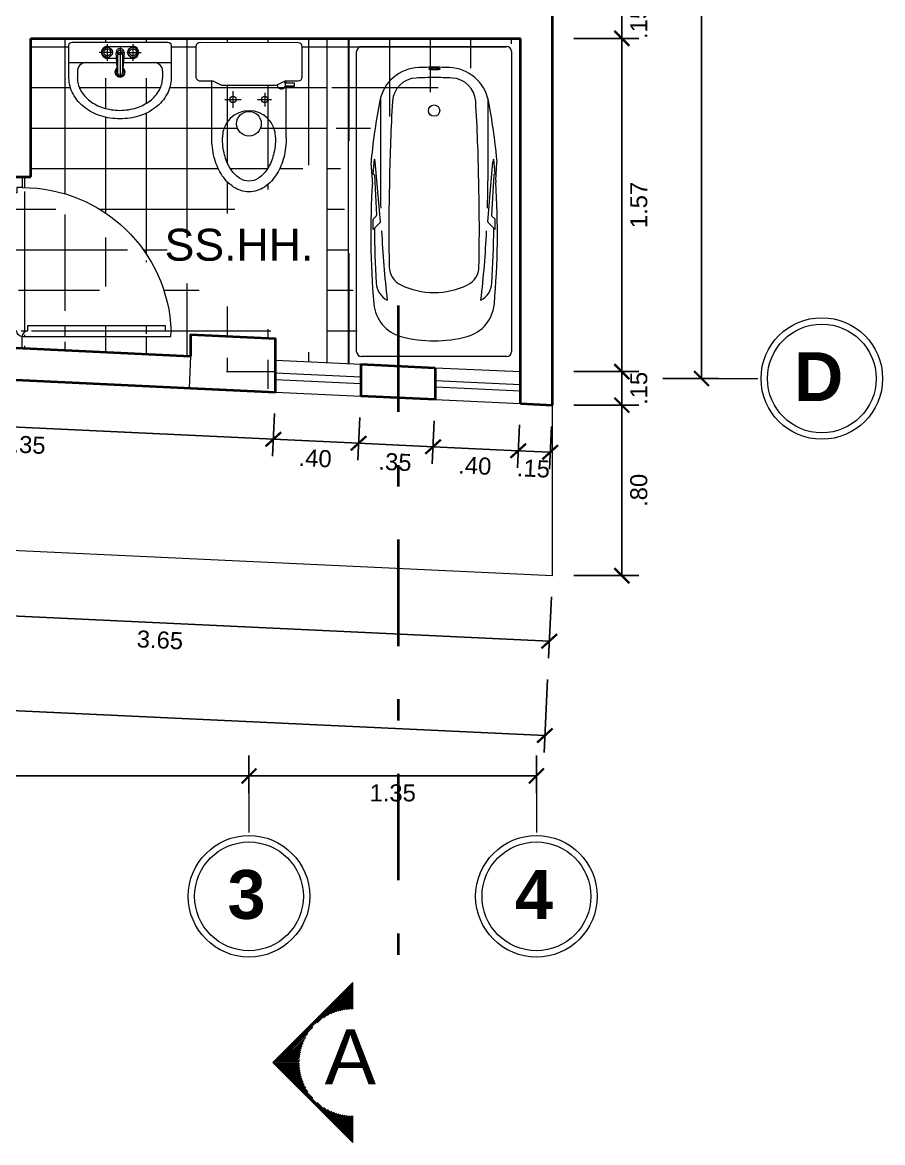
# Model space of a CAD drawing. Header units: millimetres. Extents: x 148 to 461, y 24 to 94.
# Drawn here: x 187.44 to 191.48, y 60.58 to 65.84 of the extents above; entities that cross this region are included whole.
import ezdxf

# ---------------------------------------------------------------- set-up
doc = ezdxf.new("R2010")
doc.units = ezdxf.units.MM
doc.header["$PDMODE"] = 32
doc.linetypes.add('2PAV$0$DASHDOT', pattern=[1, 0.5, -0.25, 0, -0.25])
doc.linetypes.add('HIDDEN2', pattern=[4.762499999999999, 3.175, -1.5875])
doc.layers.get('0').update_dxf_attribs({"lineweight": 0})
doc.layers.get('Defpoints').update_dxf_attribs({"lineweight": 0})
for name, color, linetype, lineweight in [('A-Dims', 22, 'Continuous', 0), ('A-Hatch', 57, 'Continuous', 0), ('A-Section', 178, '2PAV$0$DASHDOT', 40), ('A-Stair', 53, 'Continuous', 0), ('A-Text', 30, 'Continuous', 30), ('A-Wall', 153, 'Continuous', 40), ('A-Window Glass', 111, 'Continuous', 0), ('muros bajos', 223, 'HIDDEN2', 18), ('piso', 10, 'Continuous', 0), ('puertas', 40, 'Continuous', 0), ('SANITARIOS', 2, 'Continuous', 0), ('SS.HH', 140, 'Continuous', 0)]:
    doc.layers.add(name, color=color, linetype=linetype, lineweight=lineweight)
doc.styles.add('ejes', font='swissel.ttf')
doc.styles.add('TEX', font='swissk.ttf', dxfattribs={"height": 0.2})
doc.dimstyles.new('DIM50', dxfattribs={"dimtxt": 0.08, "dimasz": 0.07, "dimexe": 0.08, "dimexo": 0.1, "dimgap": 0.04, "dimtad": 2, "dimzin": 4, "dimdsep": 46, "dimtxsty": 'ejes', "dimblk": 'ARCHTICK', "dimcen": 0.05, "dimadec": 0, "dimazin": 0, "dimtfac": 1, "dimtix": 1, "dimtmove": 0, "dimatfit": 3, "dimfxl": 0.08, "dimarcsym": 0})

# ---------------------------------------------------------------- blocks, each defined once
blk = doc.blocks.new('23')
at = {"layer": 'SS.HH'}
for p, q in [((-0.0318403400644911, -0.04799615786646427), (-0.09878267299259846, -0.04799615786646427)), ((-0.05999999999994543, -0.009051493335263672), (-0.05999999999994543, -0.08740499369095289)), ((-0.05999999999994543, -0.02010425021688889), (0.0600000000000307, -0.02010425021688889)), ((-0.01199999999997203, -0.1418143926878059), (-0.0185462537559431, -0.04799615786646427)), ((-0.01656676612324759, -0.04799615786646427), (0.01481806096552418, -0.04799615786645006)), ((-0.01200000000000045, -0.04799615786646427), (-0.01199999999997203, -0.1418143926878059)), ((2.842170943040401e-14, -0.02336528196340737), (5.684341886080801e-14, -0.1544925325285362)), ((0.01854625375625574, -0.04799615786645006), (0.01200000000002888, -0.1431343993484404)), ((0.01200000000002888, -0.04799615786645006), (0.01200000000002888, -0.1418143926878201)), ((0.03184034006451952, -0.04799615786645006), (0.09878267299265531, -0.04799615786645006)), ((0.0600000000000307, -0.00905149333523525), (0.0600000000000307, -0.08740499369093868)), ((-0.2399999999999807, -0.09600000000003206), (-0.01519674145200156, -0.09600000000000364)), ((-0.05999999999994543, -0.07588806551608229), (-0.01660007020686294, -0.07588806551608229)), ((0.0152432146524859, -0.09600000000000364), (0.2400000000000091, -0.09599999999998943)), ((0.01662707275841058, -0.07588806551605387), (0.0600000000000307, -0.07588806551605387)), ((-0.1999999999999602, -0.1360000000000241), (-0.1999999999999602, -0.1684384863533097)), ((0.2000000000000455, -0.1359999999999673), (0.2000000000000455, -0.1684384863532813))]:
    blk.add_line(p, q, dxfattribs=at)
blk.add_lwpolyline([(0.2400000000000659, -0.0159999999999485), (0.2400000000000659, -0.1684384863532813, -0.125474885036757), (0.2208795666173273, -0.2434311922303749, -0.1058822228399663), (0.1656265459164388, -0.3076792107541451, -0.08640388294363299), (0.09079812536145937, -0.3463669121902342, -0.076345346929949), (4.125672865029628e-05, -0.3603058863060937, -0.07634534692996438), (-0.09071561190415878, -0.3463669121902626, -0.08640388294363559), (-0.1655440324591098, -0.3076792107541735, -0.1058822228399523), (-0.220797053160112, -0.2434311922303323, -0.1254748850366443), (-0.2399999999999523, -0.1684384863533239), (-0.2399999999999523, -0.01600000000001955, -0.4142135623730883), (-0.2239999999999895, -2.842170943040401e-14), (0.224000000000018, 2.842170943040401e-14, -0.4142135623730951)], format="xyb", close=True, dxfattribs=at)
blk.add_lwpolyline([(-0.2007871336993787, -0.1684384863533239, 0.1254748850366406), (-0.1865497945517518, -0.2242790923590405, 0.10588222283995), (-0.142220573752752, -0.2758249547011928, 0.08640388294363437), (-0.07958153938494661, -0.3082105141168512, 0.076345346929964), (-0.0008283904280688148, -0.3203058863061869, 0.07634534692994834), (0.07792475852872371, -0.308210514116837, 0.08640388294363464), (0.1405637928965291, -0.2758249547011786, 0.1058822228399641), (0.1848930136955289, -0.2242790923589979, 0.1254748850367565), (0.1991303528433264, -0.1684384863532813, 0.1254748850366773)], format="xyb", dxfattribs=at)
for centre, radius in [((-0.05999999999997385, -0.04799615786650691), 0.024), ((-0.05999999999997385, -0.04799615786650691), 0.01652382269938641), ((2.842170943040401e-14, -0.04799615786650691), 0.01058378550647433), ((0.0600000000000307, -0.04799615786650691), 0.024), ((0.0600000000000307, -0.04799615786650691), 0.01652382269938641)]:
    blk.add_circle(centre, radius, dxfattribs=at)
for centre, radius, start, end in [((-0.05999999999997385, -0.04799615786650691), 0.02789190764958676, 90.00000000000652, 270.000000000013), ((2.842170943040401e-14, -0.04799615786650691), 0.0185462537559971, 6.106664988409953e-12, 180.0000000000061), ((0.0600000000000307, -0.04799615786650691), 0.02789190764958676, 270, 90.00000000000652), ((-0.1599999999999397, -0.1360000000000241), 0.04000000000000001, 90.00000000000652, 180.0000000000024), ((0.160000000000025, -0.1359999999999815), 0.04000000000000001, 6.106664988409953e-12, 90.00000000000652), ((-7.643324607897739e-05, -0.1405022545369548), 0.02378081943400434, 124.2576358051965, 55.11831062863666), ((-7.643324607897739e-05, -0.1405022545369548), 0.02, 130.8111048557925, 48.37072092818295), ((2.842170943040401e-14, -0.142474396049181), 0.01201813647937682, 176.8518878996127, 3.148112100399123)]:
    blk.add_arc(centre, radius, start, end, dxfattribs=at)
blk = doc.blocks.new('21')
at = {"layer": 'SS.HH'}
for p, q in [((-0.4448784215472017, 0.1753088418810194), (-0.1796350626134142, 0.175124730735547)), ((-0.2670062033059537, 0.1141822745464367), (-0.2670597754014636, 0.03700257685201791)), ((-0.3056209738394386, 0.07521215618791643), (-0.2284455699580406, 0.07515858707287748)), ((-0.2671133474969452, -0.04017712084458935), (-0.2671579909098227, -0.1044935355909331)), ((-0.2991998845803039, -0.07479233696415122), (-0.2350748956479265, -0.07483684750425823)), ((-0.4451213640497258, -0.1746910738031886), (-0.2046364591017777, -0.1748579995708894)), ((-0.2046322911668312, -0.1688533817646487), (-0.2046635415558455, -0.2138748720873593)), ((-0.2046635415558455, -0.2138748720873593), (-0.2046330125518239, -0.1698926593275587)), ((-0.2046330125518239, -0.1698926593275587), (-0.2046635415558455, -0.2138748720873593)), ((-0.2046486604182007, -0.1924360671717977), (-0.2046635415558455, -0.2138748720873593)), ((-0.2046635415558455, -0.2138748720873593), (-0.2046486604182007, -0.1924360671717977)), ((-0.1896490696155411, -0.2138852939566789), (-0.1896179104344355, -0.1689952041594154)), ((-0.1896219871614448, -0.174868421440209), (-0.1798780051159383, -0.1748751849486609)), ((-0.2046635415558455, -0.2138748720873593), (-0.1896490696155411, -0.2138852939566789))]:
    blk.add_line(p, q, dxfattribs=at)
blk.add_lwpolyline([(-0.1796386973850872, 0.1698882251375835), (-0.1999105881303365, 0.1288823885345778), (-0.2000893155087056, -0.1286047399602808), (-0.1798743703442653, -0.1696386793507259), (-0.1799161817949084, -0.2298751716990068, 0.414213562373082), (-0.1599300690416783, -0.2498890493097008), (-0.02017352554088347, -0.2499860573456942, 0.4142135623730951), (-0.0001596479302179432, -0.2299999445924925), (0.0001596479302463649, 0.2299999445924925, 0.414213562373093), (-0.01982646482298378, 0.2500138222031296), (-0.1595830083237502, 0.2501108302391515, 0.4142135623730951), (-0.1795968859344725, 0.2301247174859213)], format="xyb", close=True, dxfattribs=at)
for points in [[(-0.4451213640497258, -0.1746910738030181, -0.06179979031145697), (-0.5395688598934782, -0.162906074752442, -0.07507094457847832), (-0.6163494004383665, -0.1306752185266191, -0.1070270393423775), (-0.6782261105004466, -0.07180039956398332, -0.1505483869310505), (-0.7004411891456641, 0.0004861913610056945, -0.1505483869310527), (-0.6781257805867824, 0.07274187271281107, -0.1070270393424009), (-0.6161673976215809, 0.1315307350622277, -0.07507094457845281), (-0.5393421868174926, 0.1636549702177206, -0.06179979031145928), (-0.4448784215472017, 0.1753088418809057, -0.06179979031145928)], [(-0.4450866579779245, -0.1246910858481272, -0.06179979031145787), (-0.5273159703866099, -0.1144306510954038, -0.0750709445784769), (-0.5903301873453017, -0.08797860800527246, -0.1070270393423787), (-0.6368751220830404, -0.04369175753180343, -0.1505483869310467), (-0.65044120119083, 0.0004514852892043564, -0.1505483869310492), (-0.6368138536280412, 0.04457585256531615, -0.1070270393423986), (-0.5902074828517527, 0.0887980447052712, -0.07507094457845309), (-0.5271566047627232, 0.1151625832895604, -0.06179979031145789), (-0.4449131276189746, 0.1253088539260148, -0.06179979031144182)]]:
    blk.add_lwpolyline(points, format="xyb", dxfattribs=at)
for centre, radius in [((-0.3807660751695323, 0.0006355169343450484), 0.05788478721658663), ((-0.2670332718988391, 0.07518537163033301), 0.01460011288891749), ((-0.2671359517484859, -0.0727423822870108), 0.01460011288891749)]:
    blk.add_circle(centre, radius, dxfattribs=at)
for centre, radius, start, end in [((-0.4449998927985064, 0.0003088840388940639), 0.1250000000000036, 269.9602297680672, 89.9602297680672), ((-0.1981856125680679, -0.1517068043477607), 0.01929492907219554, 90.08358195406204, 322.3697878234727)]:
    blk.add_arc(centre, radius, start, end, dxfattribs=at)
blk = doc.blocks.new('BC-P3')
for p, q in [((-0.3520000000000891, 0), (0.3520000000000891, 0)), ((-0.375, -1.476999999999862), (-0.375, -0.02300000000013824)), ((0.375, -0.02300000000013824), (0.375, -1.476999999999862)), ((-0.2599999999999909, -0.2498712414253532), (-0.2599999999999909, -0.650000000000091)), ((0.2599999999999909, -0.2498712414253532), (0.2599999999999909, -0.650000000000091)), ((-0.2989380257397443, -0.6459901793655263), (-0.3044665085267297, -0.5623843315606791)), ((-0.2953283633155479, -0.6154409561108878), (-0.289204156868891, -0.5454409561111788)), ((-0.289204156868891, -0.5454409561111788), (-0.2877951526406832, -0.545974698324244)), ((-0.2595722116573143, -0.8466537568106105), (-0.2847864531788673, -0.5584536574460799)), ((0.2595722116573143, -0.8466537568106105), (0.2847864531788673, -0.5584536574460799)), ((0.289204156868891, -0.5454409561111788), (0.2877951526406832, -0.545974698324244)), ((0.2953283633155479, -0.6154409561108878), (0.289204156868891, -0.5454409561111788)), ((0.2989380257397443, -0.6459901793655263), (0.3044665085267297, -0.5623843315606791)), ((-0.2953283633155479, -0.6154409561108878), (-0.289861627881919, -0.6207573280676115)), ((-0.2892635961959513, -0.6220168110503437), (-0.2782722340014061, -0.8155496810281875)), ((0.2892635961959513, -0.6220168110503437), (0.2782722340014061, -0.8155496810281875)), ((0.2953283633155479, -0.6154409561108878), (0.289861627881919, -0.6207573280676115)), ((-0.2953283633155479, -0.8354409561111424), (-0.2800199402374801, -0.8201325330328473)), ((-0.2953283633155479, -0.8854409561108696), (-0.2953283633155479, -0.8354409561111424)), ((-0.2953283633155479, -0.8854409561108696), (-0.2613067391587265, -0.8514193319542755)), ((0.2953283633155479, -0.8854409561108696), (0.2613067391587265, -0.8514193319542755)), ((0.2953283633155479, -0.8354409561111424), (0.2800199402374801, -0.8201325330328473)), ((0.2953283633155479, -0.8854409561108696), (0.2953283633155479, -0.8354409561111424)), ((0.3520000000000891, -1.5), (-0.3520000000000891, -1.5))]:
    blk.add_line(p, q)
blk.add_lwpolyline([(-0.02573303647568537, -0.108175347258566, 0.3383636077353209), (-0.02514993509930719, -0.1089383461867328, 0.03838361914921748), (-0.01767847295832325, -0.1103673782804435, 0.01639999851730746), (-0.009608995217604388, -0.111009902103433, 0.01166534791110481), (0.001766963524232779, -0.11127534725847, 0.01166534791110813), (0.01314292226606995, -0.111009902103433, 0.0163999985173101), (0.02121240000678881, -0.1103673782804435, 0.03838361914922645), (0.02868386214777274, -0.1089383461867328, 0.3383636077352962), (0.02926696352415092, -0.108175347258566, 0.3383636077353209), (0.02868386214777274, -0.1074123483303993, 0.0383836191492145), (0.02121240000678881, -0.1059833162371433, 0.0163999985173202), (0.01314292226606995, -0.1053407924136991, 0.01166534791111023), (0.001766963524232779, -0.1050753472586621, 0.01166534791111224), (-0.009608995217604388, -0.1053407924136991, 0.01639999851730923), (-0.01767847295832325, -0.1059833162371433, 0.03838361914921744), (-0.02514993509930719, -0.1074123483303993, 0.3383636077353209)], format="xyb", close=True)
blk.add_circle((0, -0.3099999999999454), 0.0275)
for centre, radius, start, end in [((-0.3520000000000891, -0.02300000000013824), 0.023, 90, 180), ((0.3520000000000891, -0.02300000000013824), 0.023, 0, 89.99999999999997), ((-0.06670849510692278, -0.3012365423210213), 0.2, 92.12388371745828, 168.9838530254547), ((0, -2.099999999999909), 2, 89.99999999999999, 92.12388371745838), ((0, -2.099999999999909), 2, 87.87611628254164, 90.00000000000001), ((0.06670849510692278, -0.3012365423210213), 0.2, 11.01614697454527, 87.87611628254172), ((-0.08154179982170717, -0.2718175870877531), 0.12, 92.55385156759816, 176.4670407827941), ((0, -2.099999999999909), 1.95, 89.99999999999999, 92.55385156759831), ((0, -2.099999999999909), 1.95, 87.44614843240169, 90.00000000000001), ((0.08154179982170717, -0.2718175870877531), 0.12, 3.532959217205918, 87.44614843240186), ((2.676944244604329, -0.8353510791366716), 2.995158080424472, 168.9838530254549, 174.4587183463067), ((7.961900000000696, -0.7684199999998782), 8.178757344878855, 176.4670407827949, 179.1703870143556), ((-7.961900000000696, -0.7684199999998782), 8.178757344878855, 0.8296129856444292, 3.532959217205104), ((-2.676944244604329, -0.8353510791366716), 2.995158080424472, 5.541281653693343, 11.01614697454512), ((-0.2046844235744629, -0.5557861861725542), 0.1, 174.4587183463062, 183.7832072922932), ((-0.2885036398383818, -0.5478450046866783), 0.002, 12.28041390084093, 69.2529065721256), ((-0.3842612371652194, -0.5686892497997178), 0.1, 4.125148747385133, 12.28041390090938), ((0.3842612371652194, -0.5686892497997178), 0.1, 167.7195860990906, 175.8748512526149), ((0.2885036398383818, -0.5478450046866783), 0.002, 110.7470934278744, 167.7195860991591), ((0.2046844235744629, -0.5557861861725542), 0.1, 356.2167927077068, 5.541281653693853), ((-0.3887419021968981, -0.6519285102149297), 0.09000000000000001, 356.4609015523698, 3.783207292293143), ((-0.2912559855922154, -0.6221911225356962), 0.002, 4.999999999999384, 45.79890090849657), ((4.742405302911038, -0.6538617891824288), 5.002406793535292, 179.9557684425454, 181.463746887262), ((8.358957943925361, -0.8804177570091269), 8.578053163908002, 178.4607750887851, 181.2396380358333), ((-8.358957943925361, -0.8804177570091269), 8.578053163908002, 358.7603619641667, 1.539224911214894), ((-4.742405302911038, -0.6538617891824288), 5.002406793535292, 358.536253112738, 0.04423155745461461), ((0.2912559855922154, -0.6221911225356962), 0.002, 134.2010990915034, 175.0000000000006), ((0.3887419021968981, -0.6519285102149297), 0.09000000000000001, 176.2167927077068, 183.5390984476303), ((3.667883986928246, -0.902821078431316), 3.974377035303794, 176.4609015523691, 184.9418094709285), ((-3.667883986928246, -0.902821078431316), 3.974377035303794, 355.0581905290715, 3.539098447630947), ((-0.2842625809246329, -0.8158898923456945), 0.006, 314.9999999999922, 3.250522157657276), ((-0.2655493798458792, -0.8471766912671228), 0.006, 314.9999999999964, 4.999999999999396), ((0.2655493798458792, -0.8471766912671228), 0.006, 175.0000000000006, 225.0000000000036), ((0.2842625809246329, -0.8158898923456945), 0.006, 176.7494778423427, 225.0000000000079), ((4.350607601355023, -0.8511834533269393), 4.639709266750009, 180.3451151756387, 183.6253925976129), ((4.742405302911038, -0.6538617891824288), 5.002406793535292, 182.7347670016821, 186.5873468915043), ((-4.742405302911038, -0.6538617891824288), 5.002406793535292, 353.4126531084958, 357.2652329983179), ((-4.350607601355023, -0.8511834533269393), 4.639709266750009, 356.3746074023871, 359.6548848243614), ((-0.1171109821762002, -1.063832614719558), 0.1, 181.2396380358356, 243.8790915279591), ((0.1171109821762002, -1.063832614719558), 0.1, 296.1209084720409, 358.7603619641644), ((-0.1799462806093288, -1.139476062884114), 0.1, 182.9172180620671, 241.9462668596681), ((0, -0.8249999999998181), 0.366, 243.8790915279592, 270.0000000000001), ((0, -0.8249999999998181), 0.366, 269.9999999999999, 296.1209084720408), ((0.1799462806093288, -1.139476062884114), 0.1, 298.0537331403319, 357.0827819379329), ((-0.1123882147812765, -1.229683690279671), 0.18, 184.9418094709289, 254.4790332734774), ((0.1123882147812765, -1.229683690279671), 0.18, 285.5209667265226, 355.0581905290711), ((0, -0.8249999999998181), 0.6000000000000001, 254.4790332734773, 270.0000000000001), ((0, -0.8249999999998181), 0.6000000000000001, 270, 285.5209667265228), ((-0.3520000000000891, -1.476999999999862), 0.023, 180, 270), ((0.3520000000000891, -1.476999999999862), 0.023, 270, 0)]:
    blk.add_arc(centre, radius, start, end)
blk = doc.blocks.new('P80')
at = {"ltscale": 0.75}
blk.add_lwpolyline([(0.05000000000000426, 0.02500000000000568), (0.05000000000000426, 0.7232120021884398), (0.07500000000000284, 0.7245534289816575), (0.07500000000000284, 0.6982120021884413), (0.1000000000000085, 0.6982120021884413), (0.1000000000000085, 0.04999999999999716), (0.07500000000000284, 0.05000000000000426, -0.4142135623731159)], format="xyb", close=True, dxfattribs=at)
blk.add_lwpolyline([(0, 0.02499999999999147), (0.05000000000000426, 0.02500000000000568, 0.4142135623730951), (0.07500000000000284, 0), (0.07500000000000284, -0.02499999999999147), (0, -0.02499999999999147)], format="xyb", dxfattribs=at)
blk.add_lwpolyline([(0.7999999999999972, 0.02499999999999147), (0.75, 0.02500000000000568), (0.75, 0), (0.7249999999999943, 0), (0.7249999999999943, -0.02499999999999147), (0.7999999999999972, -0.02499999999999147)], dxfattribs=at)
at = {"color": 9, "ltscale": 0.75}
blk.add_arc((0.05000000000000426, 0.02500000000000568), 0.6999999999999914, 0, 87.95328690232745, dxfattribs=at)
at = {"flags": 3}
blk.add_attdef('COCO', (0, 0), '', height=0.1, dxfattribs=at)
blk = doc.blocks.new('_ArchTick')
at = {"color": 0, "linetype": 'ByBlock', "const_width": 0.15}
blk.add_lwpolyline([(-0.5, -0.5), (0.5, 0.5)], dxfattribs=at)
blk = doc.blocks.new('*D280')
at = {"layer": 'A-Dims', "color": 0, "lineweight": -2}
for p, q in [((190.0302994453096, 65.9131101020102), (190.3365488996043, 65.9131101020102)), ((190.2565488996043, 65.76311010201019), (190.2565488996043, 65.9131101020102)), ((190.0302994453096, 65.76311010201019), (190.3365488996043, 65.76311010201019))]:
    blk.add_line(p, q, dxfattribs=at)
at = {"layer": 'Defpoints', "color": 0}
for p in [(189.9302994453096, 65.9131101020102), (190.2565488996043, 65.9131101020102), (189.9302994453096, 65.76311010201019)]:
    blk.add_point(p, dxfattribs=at)
at = {"layer": 'A-Dims', "color": 0, "lineweight": -2, "xscale": 0.07, "yscale": 0.07, "zscale": 0.07}
for p, rotation in [((190.2565488996043, 65.9131101020102), 270), ((190.2565488996043, 65.76311010201019), 90)]:
    blk.add_blockref('_ArchTick', p, dxfattribs=dict(at, rotation=rotation))
at = {"layer": 'A-Dims', "color": 0, "insert": (190.3365488996043, 65.83811010201019), "char_height": 0.08, "attachment_point": 5, "rotation": 90, "style": 'ejes'}
blk.add_mtext('.15', dxfattribs=at)
blk = doc.blocks.new('*D281')
at = {"layer": 'A-Dims', "color": 0, "lineweight": -2}
for p, q in [((190.0302994453096, 65.76311010201019), (190.3365488996053, 65.76311010201019)), ((190.2565488996053, 64.19751516672308), (190.2565488996053, 65.76311010201019)), ((190.0302994453096, 64.19751516672308), (190.3365488996053, 64.19751516672308))]:
    blk.add_line(p, q, dxfattribs=at)
at = {"layer": 'Defpoints', "color": 0}
for p in [(189.9302994453096, 65.76311010201019), (190.2565488996053, 65.76311010201019), (189.9302994453096, 64.19751516672308)]:
    blk.add_point(p, dxfattribs=at)
at = {"layer": 'A-Dims', "color": 0, "lineweight": -2, "xscale": 0.07, "yscale": 0.07, "zscale": 0.07}
for p, rotation in [((190.2565488996053, 65.76311010201019), 90), ((190.2565488996053, 64.19751516672308), 270)]:
    blk.add_blockref('_ArchTick', p, dxfattribs=dict(at, rotation=rotation))
at = {"layer": 'A-Dims', "color": 0, "insert": (190.3365488996053, 64.98031263436664), "char_height": 0.08, "attachment_point": 5, "rotation": 90, "style": 'ejes'}
blk.add_mtext('1.57', dxfattribs=at)
blk = doc.blocks.new('*D291')
at = {"layer": 'A-Dims', "color": 0, "lineweight": -2}
for p, q in [((190.0302994453106, 64.04031263436664), (190.3365488996053, 64.04031263436664)), ((190.2565488996053, 63.23943264052988), (190.2565488996053, 64.04031263436664)), ((190.0302994453106, 63.23943264052988), (190.3365488996053, 63.23943264052988))]:
    blk.add_line(p, q, dxfattribs=at)
at = {"layer": 'Defpoints', "color": 0}
for p in [(189.9302994453107, 64.04031263436664), (190.2565488996053, 64.04031263436664), (189.9302994453107, 63.23943264052988)]:
    blk.add_point(p, dxfattribs=at)
at = {"layer": 'A-Dims', "color": 0, "lineweight": -2, "xscale": 0.07, "yscale": 0.07, "zscale": 0.07}
for p, rotation in [((190.2565488996053, 64.04031263436664), 90), ((190.2565488996053, 63.23943264052988), 270)]:
    blk.add_blockref('_ArchTick', p, dxfattribs=dict(at, rotation=rotation))
at = {"layer": 'A-Dims', "color": 0, "insert": (190.3365488996053, 63.63987263744826), "char_height": 0.08, "attachment_point": 5, "rotation": 90, "style": 'ejes'}
blk.add_mtext('.80', dxfattribs=at)
blk = doc.blocks.new('*D282')
at = {"layer": 'A-Dims', "color": 0, "lineweight": -2}
for p, q in [((182.4474151420391, 63.10167006222675), (182.4313089711565, 62.75837853427296)), ((182.435058198242, 62.83829063158158), (189.895058198242, 62.48829063158155)), ((189.907415142039, 62.75167006222672), (189.8913089711565, 62.40837853427293))]:
    blk.add_line(p, q, dxfattribs=at)
at = {"layer": 'Defpoints', "color": 0}
for p in [(182.452101675896, 63.20156018386251), (189.9121016758959, 62.85156018386248), (189.895058198242, 62.48829063158155)]:
    blk.add_point(p, dxfattribs=at)
at = {"layer": 'A-Dims', "color": 0, "lineweight": -2, "xscale": 0.07, "yscale": 0.07, "zscale": 0.07}
for p, rotation in [((182.435058198242, 62.83829063158158), 177.3138299825618), ((189.895058198242, 62.48829063158155), 357.3138299825617)]:
    blk.add_blockref('_ArchTick', p, dxfattribs=dict(at, rotation=rotation))
at = {"layer": 'A-Dims', "color": 0, "insert": (186.1613089711565, 62.58337853427295), "char_height": 0.08, "attachment_point": 5, "rotation": 357.31382998256174, "style": 'ejes'}
blk.add_mtext('7.47', dxfattribs=at)
blk = doc.blocks.new('*D471')
at = {"layer": 'A-Dims', "color": 0, "lineweight": -2}
for p, q in [((190.0302994453096, 64.19751516672308), (190.3365488996053, 64.19751516672308)), ((190.2565488996053, 64.04031263436664), (190.2565488996053, 64.19751516672308)), ((190.0302994453106, 64.04031263436664), (190.3365488996053, 64.04031263436664))]:
    blk.add_line(p, q, dxfattribs=at)
at = {"layer": 'Defpoints', "color": 0}
for p in [(189.9302994453096, 64.19751516672308), (190.2565488996053, 64.19751516672308), (189.9302994453107, 64.04031263436664)]:
    blk.add_point(p, dxfattribs=at)
at = {"layer": 'A-Dims', "color": 0, "lineweight": -2, "xscale": 0.07, "yscale": 0.07, "zscale": 0.07}
for p, rotation in [((190.2565488996053, 64.19751516672308), 270), ((190.2565488996053, 64.04031263436664), 90)]:
    blk.add_blockref('_ArchTick', p, dxfattribs=dict(at, rotation=rotation))
at = {"layer": 'A-Dims', "color": 0, "insert": (190.3365488996053, 64.11891390054487), "char_height": 0.08, "attachment_point": 5, "rotation": 90, "style": 'ejes'}
blk.add_mtext('.15', dxfattribs=at)
blk = doc.blocks.new('*D472')
at = {"layer": 'A-Dims', "color": 0, "lineweight": -2}
for p, q in [((186.2756129114526, 63.31078916768772), (186.2621016758948, 63.02280683265608)), ((189.9158509029815, 62.93147228117109), (186.2658509029803, 63.10271892996469)), ((189.9256129114538, 63.13954251889411), (189.9121016758959, 62.85156018386247))]:
    blk.add_line(p, q, dxfattribs=at)
at = {"layer": 'Defpoints', "color": 0}
for p in [(186.2802994453095, 63.41067928932348), (189.9302994453107, 63.23943264052988), (186.2658509029803, 63.10271892996469)]:
    blk.add_point(p, dxfattribs=at)
at = {"layer": 'A-Dims', "color": 0, "lineweight": -2, "xscale": 0.07, "yscale": 0.07, "zscale": 0.07}
for p, rotation in [((186.2658509029803, 63.10271892996469), 177.3138299825622), ((189.9158509029815, 62.93147228117109), 357.3138299825622)]:
    blk.add_blockref('_ArchTick', p, dxfattribs=dict(at, rotation=rotation))
at = {"layer": 'A-Dims', "color": 0, "insert": (188.0871016758954, 62.93718350825927), "char_height": 0.08, "attachment_point": 5, "rotation": 357.3138299825622, "style": 'ejes'}
blk.add_mtext('3.65', dxfattribs=at)
blk = doc.blocks.new('*D492')
at = {"layer": 'A-Dims', "color": 0, "lineweight": -2}
for p, q in [((189.7756129114527, 63.94746004624294), (189.7661651325812, 63.74608738801244)), ((189.9256129114527, 63.94042251273088), (189.9161651325813, 63.73904985450038)), ((189.9199143596668, 63.81896195180899), (189.7699143596668, 63.82599948532106))]:
    blk.add_line(p, q, dxfattribs=at)
at = {"layer": 'Defpoints', "color": 0}
for p in [(189.7802994453096, 64.0473501678787), (189.9302994453096, 64.04031263436664), (189.7699143596668, 63.82599948532106)]:
    blk.add_point(p, dxfattribs=at)
at = {"layer": 'A-Dims', "color": 0, "lineweight": -2, "xscale": 0.07, "yscale": 0.07, "zscale": 0.07}
for p, rotation in [((189.7699143596668, 63.82599948532106), 357.3138299825637), ((189.9199143596668, 63.81896195180899), 177.3138299825636)]:
    blk.add_blockref('_ArchTick', p, dxfattribs=dict(at, rotation=rotation))
at = {"layer": 'A-Dims', "color": 0, "insert": (189.8411651325813, 63.74256862125641), "char_height": 0.08, "attachment_point": 5, "rotation": 357.3138299825637, "style": 'ejes'}
blk.add_mtext('.15', dxfattribs=at)
blk = doc.blocks.new('*D493')
at = {"layer": 'A-Dims', "color": 0, "lineweight": -2}
for p, q in [((189.3756129114527, 63.9662268022751), (189.3661651325812, 63.7648541440446)), ((189.7756129114527, 63.94746004624292), (189.7661651325813, 63.74608738801242)), ((189.3699143596668, 63.84476624135321), (189.7699143596668, 63.82599948532103))]:
    blk.add_line(p, q, dxfattribs=at)
at = {"layer": 'Defpoints', "color": 0}
for p in [(189.3802994453096, 64.06611692391087), (189.7802994453096, 64.04735016787869), (189.7699143596668, 63.82599948532103)]:
    blk.add_point(p, dxfattribs=at)
at = {"layer": 'A-Dims', "color": 0, "lineweight": -2, "xscale": 0.07, "yscale": 0.07, "zscale": 0.07}
for p, rotation in [((189.3699143596668, 63.84476624135321), 177.3138299825614), ((189.7699143596668, 63.82599948532103), 357.3138299825615)]:
    blk.add_blockref('_ArchTick', p, dxfattribs=dict(at, rotation=rotation))
at = {"layer": 'A-Dims', "color": 0, "insert": (189.5661651325813, 63.75547076602851), "char_height": 0.08, "attachment_point": 5, "rotation": 357.31382998256146, "style": 'ejes'}
blk.add_mtext('.40', dxfattribs=at)
blk = doc.blocks.new('*D494')
at = {"layer": 'A-Dims', "color": 0, "lineweight": -2}
for p, q in [((189.0256129114527, 63.98264771380326), (189.0161651325813, 63.78127505557276)), ((189.3756129114527, 63.9662268022751), (189.3661651325812, 63.76485414404461)), ((189.0199143596668, 63.86118715288138), (189.3699143596668, 63.84476624135322))]:
    blk.add_line(p, q, dxfattribs=at)
at = {"layer": 'Defpoints', "color": 0}
for p in [(189.0302994453096, 64.08253783543903), (189.3802994453096, 64.06611692391087), (189.3699143596668, 63.84476624135322)]:
    blk.add_point(p, dxfattribs=at)
at = {"layer": 'A-Dims', "color": 0, "lineweight": -2, "xscale": 0.07, "yscale": 0.07, "zscale": 0.07}
for p, rotation in [((189.0199143596668, 63.86118715288138), 177.3138299825605), ((189.3699143596668, 63.84476624135322), 357.3138299825604)]:
    blk.add_blockref('_ArchTick', p, dxfattribs=dict(at, rotation=rotation))
at = {"layer": 'A-Dims', "color": 0, "insert": (189.1911651325813, 63.77306459980868), "char_height": 0.08, "attachment_point": 5, "rotation": 357.31382998256043, "style": 'ejes'}
blk.add_mtext('.35', dxfattribs=at)
blk = doc.blocks.new('*D495')
at = {"layer": 'A-Dims', "color": 0, "lineweight": -2}
for p, q in [((188.6256129114527, 64.00141446983542), (188.6161651325813, 63.80004181160493)), ((189.0256129114527, 63.98264771380326), (189.0161651325813, 63.78127505557277)), ((188.6199143596668, 63.87995390891355), (189.0199143596668, 63.86118715288139))]:
    blk.add_line(p, q, dxfattribs=at)
at = {"layer": 'Defpoints', "color": 0}
for p in [(188.6302994453096, 64.10130459147119), (189.0302994453096, 64.08253783543903), (189.0199143596668, 63.86118715288139)]:
    blk.add_point(p, dxfattribs=at)
at = {"layer": 'A-Dims', "color": 0, "lineweight": -2, "xscale": 0.07, "yscale": 0.07, "zscale": 0.07}
for p, rotation in [((188.6199143596668, 63.87995390891355), 177.3138299825631), ((189.0199143596668, 63.86118715288139), 357.313829982563)]:
    blk.add_blockref('_ArchTick', p, dxfattribs=dict(at, rotation=rotation))
at = {"layer": 'A-Dims', "color": 0, "insert": (188.8161651325813, 63.79065843358885), "char_height": 0.08, "attachment_point": 5, "rotation": 357.3138299825631, "style": 'ejes'}
blk.add_mtext('.40', dxfattribs=at)
blk = doc.blocks.new('*D496')
at = {"layer": 'A-Dims', "color": 0, "lineweight": -2}
for p, q in [((186.2756129114526, 64.11166916152443), (186.2661651325812, 63.91029650329394)), ((186.2699143596668, 63.99020860060256), (188.6199143596668, 63.87995390891355)), ((188.6256129114527, 64.00141446983542), (188.6161651325813, 63.80004181160493))]:
    blk.add_line(p, q, dxfattribs=at)
at = {"layer": 'Defpoints', "color": 0}
for p in [(186.2802994453095, 64.2115592831602), (188.6302994453096, 64.10130459147119), (188.6199143596668, 63.87995390891355)]:
    blk.add_point(p, dxfattribs=at)
at = {"layer": 'A-Dims', "color": 0, "lineweight": -2, "xscale": 0.07, "yscale": 0.07, "zscale": 0.07}
for p, rotation in [((186.2699143596668, 63.99020860060256), 177.3138299825621), ((188.6199143596668, 63.87995390891355), 357.3138299825621)]:
    blk.add_blockref('_ArchTick', p, dxfattribs=dict(at, rotation=rotation))
at = {"layer": 'A-Dims', "color": 0, "insert": (187.4411651325812, 63.85516915744944), "char_height": 0.08, "attachment_point": 5, "rotation": 357.3138299825621, "style": 'ejes'}
blk.add_mtext('2.35', dxfattribs=at)
blk = doc.blocks.new('*D539')
at = {"layer": 'A-Dims', "color": 0, "lineweight": -2}
for p, q in [((190.4492622121908, 69.0381101020102), (190.7106365193862, 69.0381101020102)), ((190.6306365193861, 64.16531263436629), (190.6306365193861, 69.0381101020102)), ((190.4492622121908, 64.16531263436629), (190.7106365193862, 64.16531263436629))]:
    blk.add_line(p, q, dxfattribs=at)
at = {"layer": 'Defpoints', "color": 0}
for p in [(190.3492622121908, 69.0381101020102), (190.6306365193861, 69.0381101020102), (190.3492622121908, 64.16531263436629)]:
    blk.add_point(p, dxfattribs=at)
at = {"layer": 'A-Dims', "color": 0, "lineweight": -2, "xscale": 0.07, "yscale": 0.07, "zscale": 0.07}
for p, rotation in [((190.6306365193861, 69.0381101020102), 90), ((190.6306365193861, 64.16531263436629), 270)]:
    blk.add_blockref('_ArchTick', p, dxfattribs=dict(at, rotation=rotation))
at = {"layer": 'A-Dims', "color": 0, "insert": (190.7106365193862, 66.60171136818823), "char_height": 0.08, "attachment_point": 5, "rotation": 90, "style": 'ejes'}
blk.add_mtext('4.87', dxfattribs=at)
blk = doc.blocks.new('*D544')
at = {"layer": 'A-Dims', "color": 0, "lineweight": -2}
for p, q in [((182.6702994453096, 62.39440341914499), (182.6702994453096, 62.21832967916315)), ((188.5052994453096, 62.39440341914499), (188.5052994453096, 62.21832967916315)), ((182.6702994453096, 62.29832967916315), (188.5052994453096, 62.29832967916315))]:
    blk.add_line(p, q, dxfattribs=at)
at = {"layer": 'Defpoints', "color": 0}
for p in [(182.6702994453096, 62.49440341914499), (188.5052994453096, 62.49440341914499), (188.5052994453096, 62.29832967916315)]:
    blk.add_point(p, dxfattribs=at)
at = {"layer": 'A-Dims', "color": 0, "lineweight": -2, "xscale": 0.07, "yscale": 0.07, "zscale": 0.07, "rotation": 180}
blk.add_blockref('_ArchTick', (182.6702994453096, 62.29832967916315), dxfattribs=at)
at = {"layer": 'A-Dims', "color": 0, "lineweight": -2, "xscale": 0.07, "yscale": 0.07, "zscale": 0.07}
blk.add_blockref('_ArchTick', (188.5052994453096, 62.29832967916315), dxfattribs=at)
at = {"layer": 'A-Dims', "color": 0, "insert": (185.5877994453096, 62.21832967916315), "char_height": 0.08, "attachment_point": 5, "style": 'ejes'}
blk.add_mtext('5.84', dxfattribs=at)
blk = doc.blocks.new('*D545')
at = {"layer": 'A-Dims', "color": 0, "lineweight": -2}
for p, q in [((188.5052994453096, 62.39440341914499), (188.5052994453096, 62.21832967916315)), ((189.8552994453096, 62.39440341914499), (189.8552994453096, 62.21832967916315)), ((189.8552994453096, 62.29832967916315), (188.5052994453096, 62.29832967916315))]:
    blk.add_line(p, q, dxfattribs=at)
at = {"layer": 'Defpoints', "color": 0}
for p in [(188.5052994453096, 62.49440341914499), (189.8552994453096, 62.49440341914499), (188.5052994453096, 62.29832967916315)]:
    blk.add_point(p, dxfattribs=at)
at = {"layer": 'A-Dims', "color": 0, "lineweight": -2, "xscale": 0.07, "yscale": 0.07, "zscale": 0.07, "rotation": 180}
blk.add_blockref('_ArchTick', (188.5052994453096, 62.29832967916315), dxfattribs=at)
at = {"layer": 'A-Dims', "color": 0, "lineweight": -2, "xscale": 0.07, "yscale": 0.07, "zscale": 0.07}
blk.add_blockref('_ArchTick', (189.8552994453096, 62.29832967916315), dxfattribs=at)
at = {"layer": 'A-Dims', "color": 0, "insert": (189.1802994453096, 62.21832967916315), "char_height": 0.08, "attachment_point": 5, "style": 'ejes'}
blk.add_mtext('1.35', dxfattribs=at)

msp = doc.modelspace()

# ---------------------------------------------------------------- hatches: boundary and pattern name
at = {"layer": 'A-Hatch'}
h = msp.add_hatch(dxfattribs=at)
h.set_pattern_fill('ANSI37,_O', color=256, scale=0.06, angle=45)
h.set_pattern_definition([(90, (0, 0), (-0.1905, 4.163336342344337e-17), []), (180, (0, 0), (-4.163336342344337e-17, -0.1905), [])])
edge = h.paths.add_edge_path()
edge.add_line((187.4802994453096, 65.76311010201019), (189.7802994453096, 65.76311010201019))
edge.add_line((187.4802994453096, 65.11246154742012), (187.4802994453096, 65.7631101020102))
edge.add_line((187.3302994453095, 65.11246154742012), (187.4802994453095, 65.11246154742012))
edge.add_line((187.4398608414138, 64.36246154742012), (188.1380728436022, 64.36246154742012))
edge.add_line((188.1380728436022, 64.36246154742012), (188.1394142703954, 64.38746154742013))
edge.add_line((188.1394142703954, 64.38746154742013), (188.1130728436022, 64.38746154742013))
edge.add_line((188.1130728436022, 64.38746154742013), (188.1130728436022, 64.41246154742014))
edge.add_line((188.1130728436022, 64.41246154742014), (187.4648608414138, 64.41246154742014))
edge.add_line((187.4648608414138, 64.41246154742014), (187.4648608414138, 64.38746154742013))
edge.add_arc((187.4648608414138, 64.36246154742012), 0.0250000000000048, 89.99999999999795, 180.000000000002)
edge.add_line((187.4398608414137, 64.31246154742013), (187.4398608414138, 64.36246154742012))
edge.add_arc((187.4398608414138, 64.38746154742013), 0.02500000000000568, 180, 270, ccw=False)
edge.add_line((187.4148608414138, 64.38746154742013), (187.3898608414138, 64.38746154742013))
edge.add_line((187.3898608414138, 64.38746154742013), (187.3898608414138, 64.31246154742013))
edge.add_arc((187.4398608414138, 64.36246154742012), 0.6999999999999914, 2.046713097673051, 90)
edge.add_line((187.4398608414138, 65.11246154742012), (187.4398608414138, 65.06246154742013))
edge.add_line((187.4398608414138, 65.06246154742013), (187.4148608414138, 65.06246154742013))
edge.add_line((187.4148608414138, 65.06246154742013), (187.4148608414138, 65.03746154742012))
edge.add_line((187.4148608414138, 65.03746154742012), (187.3898608414138, 65.03746154742012))
edge.add_line((187.3898608414138, 65.03746154742012), (187.3898608414138, 65.11246154742012))
edge.add_line((187.4398608414137, 64.31246154742013), (187.4398608414137, 64.30732126744205))
edge.add_line((186.1302994453095, 64.36876181551665), (188.2307389587666, 64.2702157257432))
edge.add_line((188.6302994453096, 64.10130459147119), (188.6302994453096, 64.35130459147119))
edge.add_line((188.6302994453096, 64.35130459147119), (188.2307389587666, 64.37005072689882))
edge.add_line((188.2307389587666, 64.37005072689882), (188.2307389587666, 64.2702157257432))
edge.add_line((188.6302994453096, 64.25146959031557), (189.0302994453096, 64.2327028342834))
edge.add_line((188.8710736562728, 65.76311010201019), (188.8710736562728, 64.24017321312562))
edge = h.paths.add_edge_path(flags=16)
edge.add_arc((188.505115704339, 65.36226483572607), 0.05788478721658663, 0, 360)
edge = h.paths.add_edge_path(flags=16)
edge.add_arc((188.5784936035604, 65.47589495914711), 0.01460011288891749, 0, 360)
edge = h.paths.add_edge_path(flags=16)
edge.add_line((188.3358629961358, 65.56339221351051), (188.3768688327388, 65.54312032276526))
edge.add_line((188.3768688327388, 65.54312032276526), (188.6343559612336, 65.54294159538689))
edge.add_line((188.6343559612336, 65.54294159538689), (188.6753899006241, 65.56315654055133))
edge.add_line((188.6753899006241, 65.56315654055133), (188.7356263929724, 65.56311472910069))
edge.add_arc((188.7356402754011, 65.58311472428262), 0.01999999999997992, 269.9602297679385, 359.9602297681013)
edge.add_line((188.7556402705831, 65.58310084185392), (188.7557372786191, 65.72285738535471))
edge.add_arc((188.7357372834371, 65.72287126778346), 0.0199999999999799, 359.9602297679792, 449.9602297680198)
edge.add_line((188.7357511658658, 65.74287126296538), (188.2757512766809, 65.74319055882584))
edge.add_arc((188.2757373942521, 65.72319056364397), 0.01999999999992307, 89.96022976793837, 179.9602297682641)
edge.add_line((188.2557373990702, 65.72320444607261), (188.2556403910342, 65.58344790257185))
edge.add_arc((188.2756403862162, 65.58343402014314), 0.02000000000006514, 179.9602297681015, 269.9602297679386)
edge.add_line((188.2756265037874, 65.56343402496113), (188.3358629961358, 65.56339221351051))
edge = h.paths.add_edge_path(flags=16)
edge.add_arc((188.430565849643, 65.47599763899676), 0.01460011288891749, 0, 360)
edge = h.paths.add_edge_path(flags=16)
edge.add_arc((188.2939385500932, 65.29817782744496), 0.3365038380928352, 345.8147510294325, 359.96022976805926, ccw=False)
edge.add_arc((188.398289597035, 65.27180153711835), 0.2288708984821627, 328.64196944708976, 345.8147510293204, ccw=False)
edge.add_arc((188.4641094227574, 65.2316910915749), 0.1517923846159187, 304.20619773818186, 328.6419694470178, ccw=False)
edge.add_arc((188.5053541729527, 65.17101540380413), 0.07842571299230136, 269.96022976803016, 304.2061977381783, ccw=False)
edge.add_arc((188.5053541729526, 65.17101540380412), 0.0784257129922871, 235.714261797971, 269.960229768134, ccw=False)
edge.add_arc((188.5466831159758, 65.23163377539149), 0.1517923846172167, 211.2784900892109, 235.7142617978354, ccw=False)
edge.add_arc((188.6125585612967, 65.27165280840036), 0.2288708984793767, 194.10570850672, 211.2784900891628, ccw=False)
edge.add_arc((188.7169461243741, 65.29788420874948), 0.3365038380912993, 179.9602297680833, 194.1057085067775, ccw=False)
edge = h.paths.add_edge_path(flags=16)
edge.add_arc((188.293938550094, 65.29817782744502), 0.3865038380920743, 345.8147510293997, 359.9602297680499, ccw=False)
edge.add_arc((188.3982895970371, 65.27180153711758), 0.2788708984799042, 328.6419694469857, 345.8147510293921, ccw=False)
edge.add_arc((188.4641094227567, 65.23169109157571), 0.2017923846168857, 304.2061977382227, 328.64196944692515, ccw=False)
edge.add_arc((188.5053541729525, 65.17101540380466), 0.1284257129927769, 269.9602297681531, 304.2061977381473, ccw=False)
edge.add_arc((188.5053541729526, 65.17101540380416), 0.1284257129922795, 235.71426179796708, 269.9602297680769, ccw=False)
edge.add_arc((188.5466831159743, 65.23163377539032), 0.201792384615372, 211.278490089119, 235.7142617980267, ccw=False)
edge.add_arc((188.6125585612961, 65.2716528084002), 0.2788708984787153, 194.1057085067162, 211.2784900892003, ccw=False)
edge.add_arc((188.7169461243745, 65.2978842087494), 0.3865038380917312, 179.9602297680709, 194.1057085067375, ccw=False)
edge = h.paths.add_edge_path(flags=16)
edge.add_arc((187.8156039032055, 65.5769361015373), 0.1166255530849014, 180.0000000000349, 208.6072203638508)
edge.add_arc((187.8557215098989, 65.59881548963438), 0.1623216140782588, 208.6072203639682, 232.7835595264608)
edge.add_arc((187.8818688724359, 65.63324285030862), 0.2055527108794847, 232.7835595265467, 252.5368114835759)
edge.add_arc((187.8989370933919, 65.68749785215716), 0.2624291505727991, 252.5368114836212, 270.0000000000062)
edge.add_arc((187.8989370933919, 65.68749785215714), 0.2624291505727712, 270.0000000000186, 287.4631885163876)
edge.add_arc((187.9160053143477, 65.63324285030885), 0.2055527108797218, 287.4631885164365, 307.2164404734426)
edge.add_arc((187.9421526768847, 65.59881548963446), 0.162321614078405, 307.216440473564, 331.3927796360425)
edge.add_arc((187.9822702835792, 65.57693610153747), 0.1166255530841622, 331.3927796358802, 359.9999999999022)
edge = h.paths.add_edge_path(flags=16)
edge.add_line((188.1397654838201, 65.7293745878906), (188.1397654838201, 65.57693610153727))
edge.add_arc((187.9831399307362, 65.57693610153751), 0.1566255530838419, 331.392779635849, 359.9999999999116, ccw=False)
edge.add_arc((187.9430223240425, 65.59881548963361), 0.2023216140770307, 307.21644047350725, 331.3927796361126, ccw=False)
edge.add_arc((187.9168749615052, 65.6332428503073), 0.245552710877952, 287.46318851637807, 307.21644047356136, ccw=False)
edge.add_arc((187.8998067405485, 65.68749785215864), 0.3024291505741872, 270.0000000000377, 287.4631885163372, ccw=False)
edge.add_arc((187.8998067405486, 65.68749785215762), 0.3024291505731611, 252.5368114836525, 270.0000000000108, ccw=False)
edge.add_arc((187.8827385195922, 65.63324285030745), 0.2455527108781735, 232.7835595264435, 252.5368114836032, ccw=False)
edge.add_arc((187.8565911570547, 65.59881548963362), 0.2023216140769644, 208.607220363888, 232.7835595265385, ccw=False)
edge.add_arc((187.8164322936334, 65.57709791553269), 0.1566668933784669, 180.0591781738603, 208.666398537714, ccw=False)
edge.add_line((187.6597654838201, 65.57693610153723), (187.6597654838201, 65.72937458789053))
edge.add_arc((187.6757654838201, 65.72937458789049), 0.01600000000004798, 90.0000000003053, 179.9999999998473, ccw=False)
edge.add_line((187.67576548382, 65.74537458789052), (188.12376548382, 65.74537458789058))
edge.add_arc((188.12376548382, 65.72937458789052), 0.01600000000006219, 2.544879862398375e-10, 89.9999999998982, ccw=False)
edge = h.paths.add_edge_path(flags=16)
edge.add_arc((187.95976548382, 65.69737843002405), 0.01652382269938641, 0, 360)
edge = h.paths.add_edge_path(flags=16)
edge.add_arc((187.95976548382, 65.69737843002405), 0.024, 0, 360)
edge = h.paths.add_edge_path(flags=16)
edge.add_arc((187.83976548382, 65.69737843002405), 0.024, 0, 360)
edge = h.paths.add_edge_path(flags=16)
edge.add_arc((187.83976548382, 65.69737843002405), 0.01652382269938641, 0, 360)
edge = h.paths.add_edge_path(flags=16)
edge.add_arc((187.89976548382, 65.69737843002405), 0.01058378550647433, 0, 360)

# ---------------------------------------------------------------- linework, layer by layer
at = {"layer": 'A-Dims'}
for p, q in [((188.2307389587666, 64.2702157257432), (188.2237091579812, 64.12038054328956)), ((190.7106365193862, 64.16531263436629), (190.8954092399157, 64.16531263436629)), ((188.5052994453096, 62.21832967916315), (188.5052994453096, 62.03355695863358)), ((189.8552994453096, 62.21832967916315), (189.8552994453096, 62.03355695863358))]:
    msp.add_line(p, q, dxfattribs=at)
for centre, radius in [((191.1958940687449, 64.16531263436629), 0.2854121045047773), ((191.1958940687449, 64.16531263436629), 0.2554121045047773), ((188.5052994453096, 61.73307212980443), 0.2854121045047773), ((188.5052994453096, 61.73307212980443), 0.2554121045047773), ((189.8552994453096, 61.73307212980443), 0.2854121045047773), ((189.8552994453096, 61.73307212980443), 0.2554121045047773)]:
    msp.add_circle(centre, radius, dxfattribs=at)
at = {"layer": 'A-Section', "color": 2}
msp.add_lwpolyline([(189.2052994453107, 64.50851389725355), (189.2052994453107, 61.23587272273192)], dxfattribs=at)
at = {"layer": 'A-Stair', "color": 53}
for p, q in [((188.8710736562728, 65.76311010201019), (188.8710736562728, 64.24017321312562)), ((188.9710736562728, 65.76311010201019), (188.9710736562728, 64.23548152411757)), ((189.9302994453096, 63.23943264052993), (189.9302994453096, 64.04031263436664)), ((186.2802994453095, 63.41067928932347), (189.9302994453096, 63.23943264052993))]:
    msp.add_line(p, q, dxfattribs=at)
at = {"layer": 'A-Wall'}
for p, q in [((189.9302994453096, 64.04031263436664), (189.9302994453096, 74.39031263436664)), ((187.4802994453096, 65.11246154742012), (187.4802994453096, 65.7631101020102)), ((187.4802994453096, 65.76311010201019), (189.7802994453096, 65.76311010201019)), ((189.7802994453096, 64.04735016787869), (189.7802994453097, 65.76311010201019)), ((187.3302994453095, 65.11246154742012), (187.4802994453095, 65.11246154742012)), ((186.1302994453095, 64.36876181551665), (188.2307389587666, 64.2702157257432)), ((186.2802994453095, 64.2115592831602), (188.6302994453096, 64.10130459147119)), ((189.0302994453096, 64.2327028342834), (189.0302994453096, 64.08253783543903)), ((189.0302994453096, 64.2327028342834), (189.3802994453096, 64.21628192275526)), ((189.3802994453096, 64.21628192275526), (189.3802994453096, 64.06611692391087)), ((188.2307389587666, 64.12005072689881), (188.6302994453096, 64.10130459147119)), ((189.3802994453096, 64.06611692391088), (189.0302994453096, 64.08253783543903)), ((189.7802994453096, 64.0473501678787), (189.9302994453096, 64.04031263436664))]:
    msp.add_line(p, q, dxfattribs=at)
msp.add_lwpolyline([(188.6302994453096, 64.10130459147119), (188.6302994453096, 64.35130459147119), (188.2307389587666, 64.37005072689882), (188.2307389587666, 64.2702157257432)], dxfattribs=at)
at = {"layer": 'A-Window Glass'}
for p, q in [((188.6302994453096, 64.19140359077781), (189.0302994453096, 64.17263683474565)), ((188.6302994453096, 64.16137059100895), (189.0302994453096, 64.14260383497678)), ((189.3802994453096, 64.1562159232175), (189.7802994453096, 64.13744916718532)), ((189.3831113656237, 64.12605099689235), (189.7802994453096, 64.10741616741646))]:
    msp.add_line(p, q, dxfattribs=at)
at = {"layer": 'muros bajos'}
for p, q in [((188.6302994453096, 64.25146959031557), (189.0302994453096, 64.2327028342834)), ((189.3802994453096, 64.21628192275526), (189.7802994453096, 64.19751516672308)), ((188.6302994453096, 64.10130459147119), (189.0302994453096, 64.08253783543903)), ((189.3802994453096, 64.06611692391088), (189.7802994453096, 64.0473501678787))]:
    msp.add_line(p, q, dxfattribs=at)
at = {"layer": 'piso', "color": 106}
for p, q in [((188.9926801370924, 61.32795772189769), (188.6167895989954, 60.95206709327698)), ((188.9926801370924, 61.320661908065), (188.624085411071, 60.95206709327694)), ((188.9926801370924, 61.3132787188293), (188.6314685985285, 60.95206709327694)), ((188.9926801370924, 61.30589552959369), (188.8257646484361, 61.13898000074008)), ((188.9926801370923, 61.20266084569052), (188.9926801370924, 61.32795772189769)), ((188.9926801370923, 61.29851234035817), (188.8567742592679, 61.16260642980421)), ((188.9926801370924, 61.29112915112246), (188.8747034245388, 61.17315241015719)), ((188.9926801370923, 61.28374596188689), (188.8892578439668, 61.18032364385472)), ((188.9926801370923, 61.27636277265119), (188.901993444755, 61.18567605847441)), ((188.9926801370923, 61.26897958341559), (188.9135348988019, 61.18983432606507)), ((188.9926801370923, 61.26159639417989), (188.9242087088016, 61.19312494939962)), ((188.9926801370923, 61.25421320494433), (188.9342113402499, 61.19574439402125)), ((188.9926801370923, 61.24683001570869), (188.9436720543196, 61.1978219211337)), ((188.9926801370923, 61.23944682647302), (188.9526813434419, 61.19944802319011)), ((188.9926801370923, 61.23206363723746), (188.9613055267074, 61.20068901929687)), ((188.9926801370923, 61.22468044800179), (188.9695949477066, 61.20159525305678)), ((188.9926801370922, 61.21729725876619), (188.9775889032348, 61.2022060212744)), ((188.9926801370922, 61.20991406953049), (188.9853187689478, 61.20255269961329)), ((188.8057672746424, 61.11898262213056), (188.6388517859861, 60.95206709327694)), ((188.782140851268, 61.08797300383084), (188.6462349734437, 60.95206709327688)), ((188.7715948734549, 61.07004383424216), (188.6536181609012, 60.95206709327688)), ((188.7644236414843, 61.05548941130895), (188.6610013483588, 60.95206709327688)), ((188.7590712281537, 61.04275380745366), (188.6683845358165, 60.95206709327677)), ((188.7549129615644, 61.03121235062737), (188.6757677232738, 60.95206709327688)), ((188.751622339022, 61.02053853805707), (188.6831509107315, 60.95206709327688)), ((188.7490028950315, 61.01053590419998), (188.690534098189, 60.95206709327677)), ((188.7469253684193, 61.00107518785177), (188.6979172856465, 60.95206709327677)), ((188.7452992667545, 60.99206589655972), (188.705300473104, 60.95206709327677)), ((188.6167895989954, 60.95206709327698), (188.9926801370914, 60.57617646465508)), ((188.9926801370914, 60.5834722784877), (188.624085411071, 60.95206709327688)), ((188.9926801370914, 60.59085546772327), (188.6314685985287, 60.95206709327688)), ((188.805767274642, 60.78515156442275), (188.6388517859863, 60.95206709327688)), ((188.7821408512678, 60.81616118272247), (188.6462349734438, 60.95206709327677)), ((188.7715948734546, 60.83409035231123), (188.6536181609012, 60.95206709327677)), ((188.764423641484, 60.84864477524436), (188.661001348359, 60.95206709327677)), ((188.7590712281533, 60.86138037909975), (188.6683845358165, 60.95206709327677)), ((188.7549129615642, 60.87292183592601), (188.6757677232739, 60.95206709327677)), ((188.7516223390219, 60.88359564849634), (188.6831509107317, 60.95206709327677)), ((188.7490028950313, 60.8935982823535), (188.6905340981891, 60.95206709327677)), ((188.7469253684191, 60.90305899870172), (188.6979172856466, 60.95206709327675)), ((188.7452992667544, 60.91206828999359), (188.7053004731041, 60.95206709327677)), ((188.7440582709465, 60.9834417112174), (188.7126836605616, 60.95206709327677)), ((188.7440582709465, 60.92069247533606), (188.7126836605618, 60.95206709327675)), ((188.7431520374047, 60.97515228822189), (188.7200668480192, 60.95206709327675)), ((188.7431520374047, 60.92898189833164), (188.7200668480192, 60.95206709327675)), ((188.7425412693342, 60.96715833076856), (188.7274500354767, 60.95206709327675)), ((188.7425412693342, 60.93697585578492), (188.7274500354769, 60.95206709327671)), ((188.7421945910789, 60.95942846319405), (188.7348332229344, 60.95206709327675)), ((188.7421945910789, 60.94470572335941), (188.7348332229345, 60.95206709327671)), ((188.9926801370914, 60.59823865695898), (188.8257646484357, 60.76515418581317)), ((188.9926801370914, 60.60562184619457), (188.8567742592674, 60.74152775674894)), ((188.9926801370914, 60.61300503543028), (188.8747034245381, 60.73098177639579)), ((188.9926801370914, 60.62038822466587), (188.8892578439663, 60.72381054269829)), ((188.9926801370914, 60.62777141390141), (188.9019934447546, 60.71845812807853)), ((188.9926801370914, 60.63515460313707), (188.9135348988012, 60.71429986048787)), ((188.9926801370914, 60.64253779237267), (188.9242087088011, 60.71100923715318)), ((188.9926801370915, 60.64992098160831), (188.9342113402493, 60.70838979253165)), ((188.9926801370914, 60.65730417084398), (188.943672054319, 60.70631226541914)), ((188.9926801370914, 60.66468736007958), (188.9526813434414, 60.70468616336269)), ((188.9926801370914, 60.67207054931524), (188.9613055267067, 60.70344516725596)), ((188.9926801370914, 60.67945373855081), (188.9695949477059, 60.70253893349606)), ((188.9926801370915, 60.68683692778648), (188.977588903234, 60.70192816527837)), ((188.9926801370914, 60.69422011702211), (188.9853187689471, 60.70158148693945)), ((188.9926801370914, 60.57617646465508), (188.9926801370914, 60.70147334086221))]:
    msp.add_line(p, q, dxfattribs=at)

# ---------------------------------------------------------------- block references
at = {"layer": 'puertas', "xscale": -1, "rotation": 270}
msp.add_blockref('P80', (187.4148608414138, 64.31246154742013), dxfattribs=at)
at = {"layer": 'SANITARIOS'}
msp.add_blockref('23', (187.89976548382, 65.74537458789055), dxfattribs=at)
at = {"layer": 'SANITARIOS', "rotation": 90}
msp.add_blockref('21', (188.5057512212734, 65.7430309108956), dxfattribs=at)
at = {"layer": 'SANITARIOS', "xscale": 0.9702000000000002, "yscale": 0.9702, "zscale": 0.9702}
msp.add_blockref('BC-P3', (189.3747014472126, 65.7243432807992), dxfattribs=at)

# ---------------------------------------------------------------- texts
at = {"layer": 'A-Dims', "char_height": 0.2295, "width": 0.9406899582571179}
for s, insert, attachment_point in [('{\\fArial|b1|i0|c0|p34;D}', (191.2966797689712, 64.28893916706899), 3), ('{\\fArial|b1|i0|c0|p34;3}', (188.4045137450833, 61.85669866250713), 1), ('{\\fArial|b1|i0|c0|p34;4}', (189.7545137450833, 61.85669866250713), 1)]:
    msp.add_mtext(s, dxfattribs=dict(at, insert=insert, attachment_point=attachment_point))
at = {"layer": 'A-Text', "style": 'TEX'}
msp.add_text('A', height=0.2584248046875, dxfattribs=at).set_placement((188.8609243577449, 60.85050842978516))
at = {"layer": 'A-Text', "insert": (187.4975246411338, 64.86872907841192), "char_height": 0.15, "width": 1.921230973560597, "attachment_point": 1}
msp.add_mtext('\\pxqc;{\\fArial|b0|i0|c0|p34;SS.HH.}', dxfattribs=at)

# ---------------------------------------------------------------- dimensions: what is measured, and where the dimension line sits
at = {"layer": 'A-Dims'}
for base, p1, p2, picture, middle in [((190.6306365193861, 69.0381101020102), (190.3492622121908, 64.16531263436629), (190.3492622121908, 69.0381101020102), '*D539', (190.7106365193862, 66.60171136818823)), ((190.2565488996043, 65.9131101020102), (189.9302994453096, 65.76311010201019), (189.9302994453096, 65.9131101020102), '*D280', (190.3365488996043, 65.83811010201019)), ((190.2565488996053, 65.76311010201019), (189.9302994453096, 64.19751516672308), (189.9302994453096, 65.76311010201019), '*D281', (190.3365488996053, 64.98031263436664)), ((190.2565488996053, 64.04031263436664), (189.9302994453107, 63.23943264052988), (189.9302994453107, 64.04031263436664), '*D291', (190.3365488996053, 63.63987263744826))]:
    dim = msp.add_linear_dim(base=base, p1=p1, p2=p2, angle=90, dimstyle='DIM50', dxfattribs=at)
    dim.commit()
    dim.dimension.update_dxf_attribs({"geometry": picture, "text_midpoint": middle})
for p1, p2, distance, picture, middle in [((186.2802994453095, 64.2115592831602), (188.6302994453096, 64.10130459147119), -0.22159416660314363, '*D496', (187.4411651325812, 63.85516915744944)), ((188.6302994453096, 64.10130459147119), (189.0302994453096, 64.08253783543903), -0.2215941666031365, '*D495', (188.8161651325813, 63.79065843358885)), ((189.0302994453096, 64.08253783543903), (189.3802994453096, 64.06611692391087), -0.22159416660315065, '*D494', (189.1911651325813, 63.77306459980868)), ((189.3802994453096, 64.06611692391087), (189.7802994453096, 64.04735016787869), -0.22159416660316492, '*D493', (189.5661651325813, 63.75547076602851)), ((189.9302994453096, 64.04031263436664), (189.7802994453096, 64.0473501678787), 0.22159416660314354, '*D492', (189.8411651325813, 63.74256862125641)), ((189.9302994453107, 63.23943264052988), (186.2802994453095, 63.41067928932348), 0.3082991133815289, '*D472', (188.0871016758954, 62.93718350825927)), ((182.452101675896, 63.20156018386251), (189.9121016758959, 62.85156018386248), -0.36366914598977024, '*D282', (186.1613089711565, 62.58337853427295))]:
    dim = msp.add_aligned_dim(p1=p1, p2=p2, distance=distance, dimstyle='DIM50', dxfattribs=at)
    dim.commit()
    dim.dimension.update_dxf_attribs({"geometry": picture, "text_midpoint": middle})
dim = msp.add_linear_dim(base=(190.2565488996053, 64.19751516672308), p1=(189.9302994453107, 64.04031263436664), p2=(189.9302994453096, 64.19751516672308), angle=90, text='.15', dimstyle='DIM50', dxfattribs=at)
dim.commit()
dim.dimension.update_dxf_attribs({"geometry": '*D471', "text_midpoint": (190.3365488996053, 64.11891390054487)})
for p1, picture, middle in [((182.6702994453096, 62.49440341914499), '*D544', (185.5877994453096, 62.21832967916315)), ((189.8552994453096, 62.49440341914499), '*D545', (189.1802994453096, 62.21832967916315))]:
    dim = msp.add_linear_dim(base=(188.5052994453096, 62.29832967916315), p1=p1, p2=(188.5052994453096, 62.49440341914499), dimstyle='DIM50', dxfattribs=at)
    dim.commit()
    dim.dimension.update_dxf_attribs({"geometry": picture, "text_midpoint": middle})

doc.saveas('drawing.dxf')
